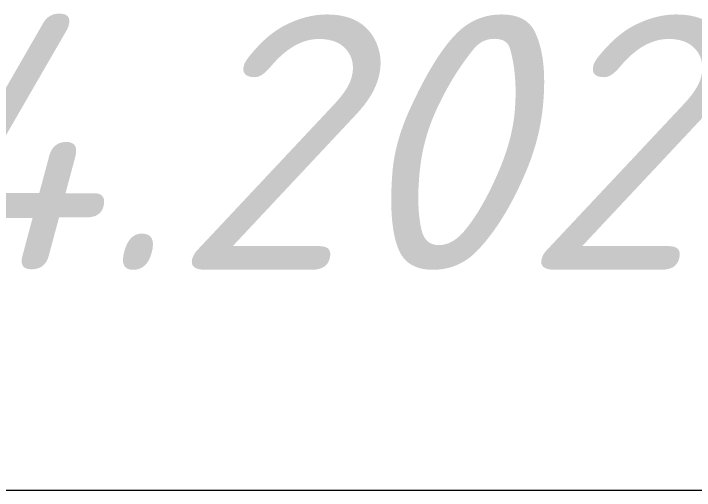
# Model space of a CAD drawing. Header units: millimetres. Extents: x 1499747 to 4230374, y -28481 to 441852.
# Drawn here: x 2537872 to 2564527, y 31725 to 50399 of the extents above; entities that cross this region are included whole.
import ezdxf
from ezdxf.xclip import XClip

# ---------------------------------------------------------------- set-up
doc = ezdxf.new("R2010")
doc.units = ezdxf.units.MM
doc.header["$MEASUREMENT"] = 0
doc.header["$XCLIPFRAME"] = 0
doc.layers.add('3 Разрез_22_0_Ном._пера__7_Ном._пера__7', color=7, linetype='Continuous', lineweight=18)
doc.layers.add('Чертеж и Рисунок', color=7, linetype='Continuous')
doc.styles.add('Текст', font='isocpeui.ttf')

# ---------------------------------------------------------------- blocks, each defined once
blk = doc.blocks.new('Чертеж_3_22', base_point=(1450000, 29700))
at = {"layer": '3 Разрез_22_0_Ном._пера__7_Ном._пера__7', "linetype": 'Continuous', "flags": 128}
blk.add_lwpolyline([(1492000, 59400), (1408000, 59400)], dxfattribs=at)

msp = doc.modelspace()

# ---------------------------------------------------------------- block references
at = {"layer": 'Чертеж и Рисунок', "linetype": 'Continuous'}
ref = msp.add_blockref('Чертеж_3_22', (2556202.85824, 2025.38887), dxfattribs=at)
XClip(ref).set_block_clipping_path([(1408000, 0), (1492000, 59400.0000000006)])

# ---------------------------------------------------------------- texts
at = {"color": 18, "lineweight": 50, "true_color": 0x000000, "insert": (2511930.02034, 50365.46854), "char_height": 10000, "width": 12874.2351114, "attachment_point": 1, "style": 'Текст'}
msp.add_mtext('21.04.2026', dxfattribs=at)

doc.saveas('drawing.dxf')
